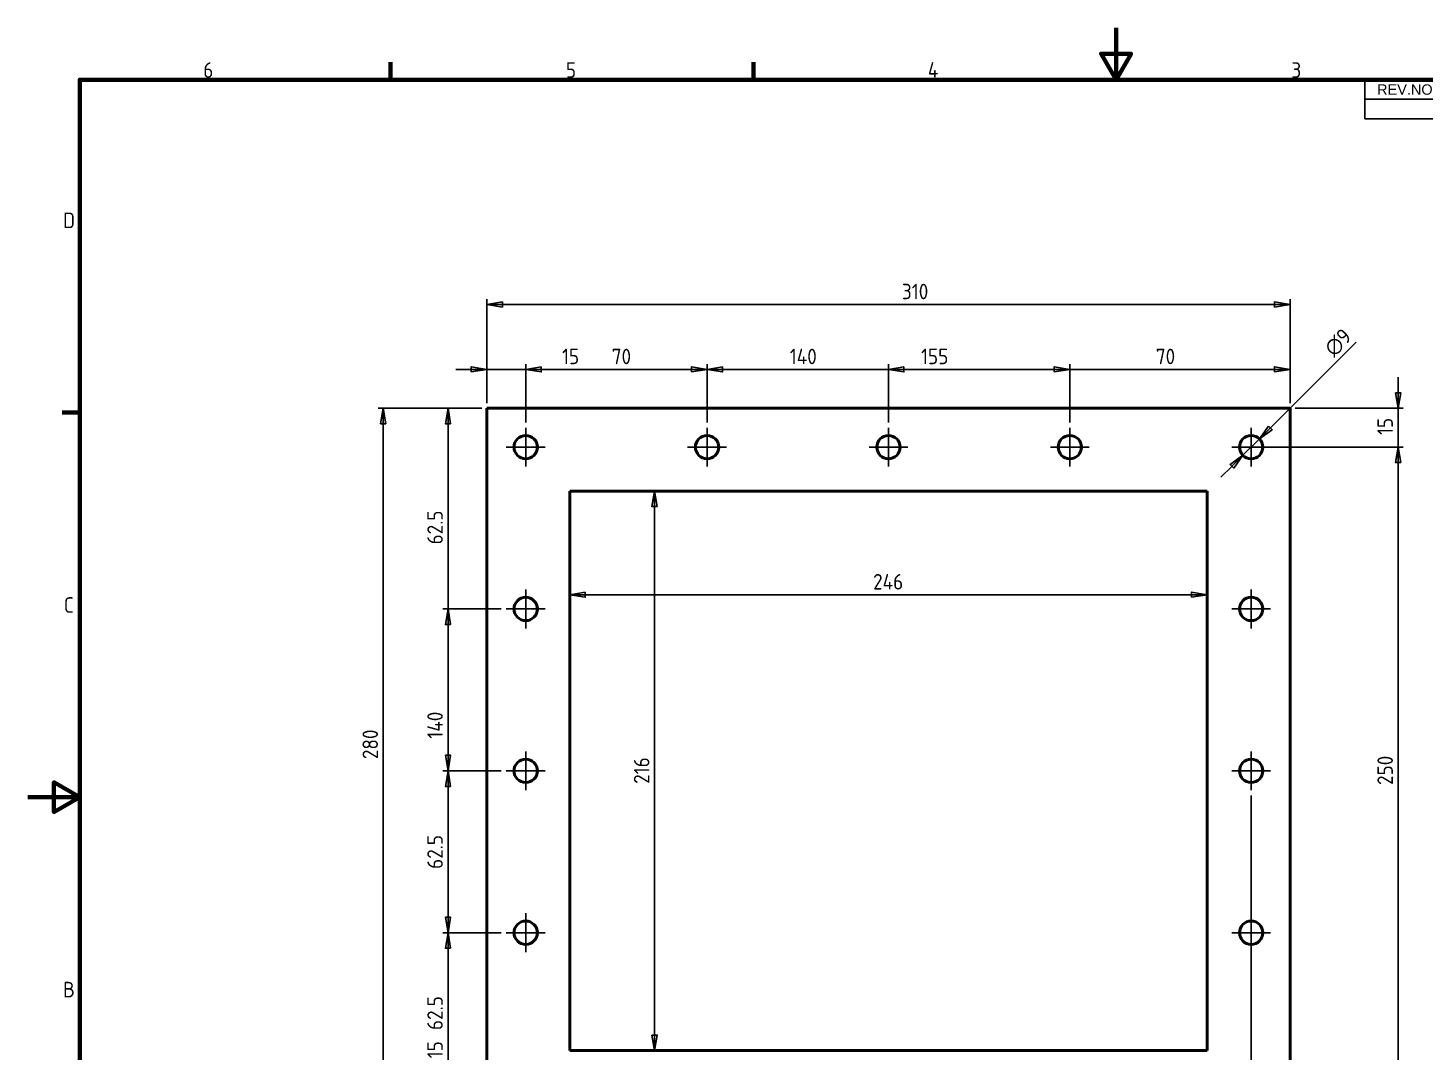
# Model space of a CAD drawing. Header units: millimetres. Extents: x 0 to 840, y 0 to 594.
# Drawn here: x 0 to 539, y 199 to 594 of the extents above; entities that cross this region are included whole.
import ezdxf

# ---------------------------------------------------------------- set-up
doc = ezdxf.new("R2010")
doc.units = ezdxf.units.MM
doc.header["$LTSCALE"] = 2
doc.linetypes.add('CHAIN', pattern=[0.7087, 0.4724, -0.0591, 0.1181, -0.0591])
doc.layers.get('0').update_dxf_attribs({"lineweight": 25})
for name, color, linetype, lineweight in [('가시적인 것(ISO)', 7, 'Continuous', 50), ('경계(ISO)', 7, 'Continuous', 70), ('기호(ISO)', 7, 'Continuous', 25), ('치수(ISO)', 7, 'Continuous', 25)]:
    doc.layers.add(name, color=color, linetype=linetype, lineweight=lineweight)
doc.layers.add('중심 표식(ISO)', color=1, linetype='Continuous', lineweight=25, true_color=0xff0000)
doc.styles.add('ISO ProportionalPSTEK', font='isocp.shx')
doc.styles.add('주 문자 (JIS)', font='arial.ttf')
doc.dimstyles.new('PSTEK', dxfattribs={"dimscale": 2, "dimtxt": 3, "dimasz": 3, "dimexe": 1, "dimexo": 1, "dimgap": 1, "dimtad": 1, "dimrnd": 1e-08, "dimdsep": 46, "dimtxsty": 'ISO ProportionalPSTEK', "dimblk": 'Filled-1', "dimcen": 0.09, "dimdle": 10, "dimclrd": 3, "dimclre": 3, "dimclrt": 1, "dimadec": 1, "dimazin": 2, "dimtfac": 1, "dimtmove": 0, "dimatfit": 3, "dimfxl": 1, "dimtolj": 1, "dimlwd": -1, "dimlwe": -1, "dimarcsym": 0})

# ---------------------------------------------------------------- blocks, each defined once
blk = doc.blocks.new('경계 Default Border')
at = {"layer": '경계(ISO)'}
for p, q in [((70, 287), (70, 290.4)), ((140, 287), (140, 290.4)), ((10, 222.75), (6.6, 222.75))]:
    blk.add_line(p, q, dxfattribs=at)
at = {"layer": '경계(ISO)', "flags": 128}
for points in [[(210, 297), (210, 287), (207.11, 292), (212.89, 292), (210, 287)], [(10, 10), (10, 287), (410, 287), (410, 10), (10, 10)], [(0, 148.5), (10, 148.5), (5, 151.39), (5, 145.61), (10, 148.5)]]:
    blk.add_lwpolyline(points, dxfattribs=at)
at = {"layer": '경계(ISO)', "color": 1, "true_color": 0xff0000, "char_height": 3, "attachment_point": 7, "style": 'ISO ProportionalPSTEK'}
for s, insert in [('6', (33.83, 287.37)), ('5', (103.83, 287.37)), ('4', (173.67, 287.4)), ('3', (243.83, 287.37)), ('D', (6.77, 258.35)), ('C', (6.93, 184.1)), ('B', (6.77, 109.85))]:
    blk.add_mtext(s, dxfattribs=dict(at, insert=insert))
blk = doc.blocks.new('리비전 내역')
at = {"layer": '기호(ISO)'}
for p, q in [((258, 287), (410, 287)), ((258, 287), (258, 283.22)), ((273, 287), (273, 283.22)), ((288, 287), (288, 283.22)), ((365, 287), (365, 283.22)), ((380, 287), (380, 283.22)), ((395, 287), (395, 283.22)), ((410, 287), (410, 283.22)), ((258, 283.22), (410, 283.22)), ((258, 283.22), (258, 279.44)), ((273, 283.22), (273, 279.44)), ((288, 283.22), (288, 279.44)), ((365, 283.22), (365, 279.44)), ((380, 283.22), (380, 279.44)), ((395, 283.22), (395, 279.44)), ((410, 283.22), (410, 279.44)), ((258, 279.44), (410, 279.44))]:
    blk.add_line(p, q, dxfattribs=at)
at = {"layer": '기호(ISO)', "color": 7, "char_height": 2, "attachment_point": 7, "style": '주 문자 (JIS)'}
for s, insert in [('REV.NO', (260.37, 284.08)), ('DATE', (277, 284.11)), ('DESCRIPTION OF REVISION', (307.78, 284.08)), ('DRA.BY', (367.52, 284.11)), ('CH.BY', (383.38, 284.08)), ('APP.BY', (397.45, 284.11))]:
    blk.add_mtext(s, dxfattribs=dict(at, insert=insert))
blk = doc.blocks.new('Filled-1')
at = {"color": 0}
for p, q in [((0, 0), (-1, 0.167)), ((-1, 0.167), (-1, -0.167)), ((-1, 0), (0, 0)), ((-1, -0.167), (0, 0))]:
    blk.add_line(p, q, dxfattribs=at)
at = {"color": 0, "flags": 128}
blk.add_lwpolyline([(-1, -0.167), (0, 0), (-1, 0.167), (-1, -0.167)], dxfattribs=at)
at = {"color": 0}
blk.add_solid([(-1, -0.167), (0, 0), (-1, 0.167), (-1, -0.167)], dxfattribs=at)
blk = doc.blocks.new('*D14')
at = {"layer": 'Defpoints', "color": 0, "transparency": 16777216}
for p in [(192.13, 462.16), (177.13, 447.16), (192.13, 439.66)]:
    blk.add_point(p, dxfattribs=at)
at = {"layer": '치수(ISO)', "color": 3, "transparency": 16777216}
for p, q in [((177.13, 449.16), (177.13, 464.16)), ((192.13, 441.66), (192.13, 464.16)), ((171.13, 462.16), (165.13, 462.16)), ((177.13, 462.16), (192.13, 462.16)), ((198.13, 462.16), (213.78, 462.16))]:
    blk.add_line(p, q, dxfattribs=at)
at = {"layer": '치수(ISO)', "color": 3, "transparency": 16777216, "xscale": 6, "yscale": 6, "zscale": 6}
blk.add_blockref('Filled-1', (177.13, 462.16), dxfattribs=at)
at = {"layer": '치수(ISO)', "color": 3, "transparency": 16777216, "xscale": 6, "yscale": 6, "zscale": 6, "rotation": 180}
blk.add_blockref('Filled-1', (192.13, 462.16), dxfattribs=at)
at = {"layer": '치수(ISO)', "color": 1, "transparency": 16777216, "insert": (206.13, 470.16), "char_height": 6, "attachment_point": 1, "style": 'ISO ProportionalPSTEK'}
blk.add_mtext('\\A1;15', dxfattribs=at)
blk = doc.blocks.new('*D15')
at = {"layer": 'Defpoints', "color": 0, "transparency": 16777216}
for p in [(262.13, 462.16), (192.13, 439.66), (262.13, 439.66)]:
    blk.add_point(p, dxfattribs=at)
at = {"layer": '치수(ISO)', "color": 3, "transparency": 16777216}
for p, q in [((192.13, 441.66), (192.13, 464.16)), ((262.13, 441.66), (262.13, 464.16)), ((198.13, 462.16), (256.13, 462.16))]:
    blk.add_line(p, q, dxfattribs=at)
at = {"layer": '치수(ISO)', "color": 3, "transparency": 16777216, "xscale": 6, "yscale": 6, "zscale": 6, "rotation": 180}
blk.add_blockref('Filled-1', (192.13, 462.16), dxfattribs=at)
at = {"layer": '치수(ISO)', "color": 3, "transparency": 16777216, "xscale": 6, "yscale": 6, "zscale": 6}
blk.add_blockref('Filled-1', (262.13, 462.16), dxfattribs=at)
at = {"layer": '치수(ISO)', "color": 1, "transparency": 16777216, "insert": (225.33, 470.16), "char_height": 6, "attachment_point": 1, "style": 'ISO ProportionalPSTEK'}
blk.add_mtext('\\A1;70', dxfattribs=at)
blk = doc.blocks.new('*D16')
at = {"layer": 'Defpoints', "color": 0, "transparency": 16777216}
for p in [(402.13, 462.16), (262.13, 439.66), (402.13, 439.66)]:
    blk.add_point(p, dxfattribs=at)
at = {"layer": '치수(ISO)', "color": 3, "transparency": 16777216}
for p, q in [((262.13, 441.66), (262.13, 464.16)), ((402.13, 441.66), (402.13, 464.16)), ((268.13, 462.16), (396.13, 462.16))]:
    blk.add_line(p, q, dxfattribs=at)
at = {"layer": '치수(ISO)', "color": 3, "transparency": 16777216, "xscale": 6, "yscale": 6, "zscale": 6, "rotation": 180}
blk.add_blockref('Filled-1', (262.13, 462.16), dxfattribs=at)
at = {"layer": '치수(ISO)', "color": 3, "transparency": 16777216, "xscale": 6, "yscale": 6, "zscale": 6}
blk.add_blockref('Filled-1', (402.13, 462.16), dxfattribs=at)
at = {"layer": '치수(ISO)', "color": 1, "transparency": 16777216, "insert": (294.03, 470.16), "char_height": 6, "attachment_point": 1, "style": 'ISO ProportionalPSTEK'}
blk.add_mtext('\\A1;140', dxfattribs=at)
blk = doc.blocks.new('*D17')
at = {"layer": 'Defpoints', "color": 0, "transparency": 16777216}
for p in [(332.13, 462.16), (332.13, 439.66), (402.13, 439.66)]:
    blk.add_point(p, dxfattribs=at)
at = {"layer": '치수(ISO)', "color": 3, "transparency": 16777216}
for p, q in [((332.13, 441.66), (332.13, 464.16)), ((402.13, 441.66), (402.13, 464.16)), ((338.13, 462.16), (396.13, 462.16)), ((402.13, 462.16), (443.93, 462.16))]:
    blk.add_line(p, q, dxfattribs=at)
at = {"layer": '치수(ISO)', "color": 3, "transparency": 16777216, "xscale": 6, "yscale": 6, "zscale": 6, "rotation": 180}
blk.add_blockref('Filled-1', (332.13, 462.16), dxfattribs=at)
at = {"layer": '치수(ISO)', "color": 3, "transparency": 16777216, "xscale": 6, "yscale": 6, "zscale": 6}
blk.add_blockref('Filled-1', (402.13, 462.16), dxfattribs=at)
at = {"layer": '치수(ISO)', "color": 1, "transparency": 16777216, "insert": (435.33, 470.16), "char_height": 6, "attachment_point": 1, "style": 'ISO ProportionalPSTEK'}
blk.add_mtext('\\A1;70', dxfattribs=at)
blk = doc.blocks.new('*D18')
at = {"layer": 'Defpoints', "color": 0, "transparency": 16777216}
for p in [(487.13, 462.16), (487.13, 447.16), (332.13, 439.66)]:
    blk.add_point(p, dxfattribs=at)
at = {"layer": '치수(ISO)', "color": 3, "transparency": 16777216}
for p, q in [((332.13, 441.66), (332.13, 464.16)), ((487.13, 449.16), (487.13, 464.16)), ((338.13, 462.16), (481.13, 462.16))]:
    blk.add_line(p, q, dxfattribs=at)
at = {"layer": '치수(ISO)', "color": 3, "transparency": 16777216, "xscale": 6, "yscale": 6, "zscale": 6, "rotation": 180}
blk.add_blockref('Filled-1', (332.13, 462.16), dxfattribs=at)
at = {"layer": '치수(ISO)', "color": 3, "transparency": 16777216, "xscale": 6, "yscale": 6, "zscale": 6}
blk.add_blockref('Filled-1', (487.13, 462.16), dxfattribs=at)
at = {"layer": '치수(ISO)', "color": 1, "transparency": 16777216, "insert": (344.7, 470.16), "char_height": 6, "attachment_point": 1, "style": 'ISO ProportionalPSTEK'}
blk.add_mtext('\\A1;155', dxfattribs=at)
blk = doc.blocks.new('*D19')
at = {"layer": 'Defpoints', "color": 0, "transparency": 16777216}
for p in [(209.13, 415.16), (455.13, 415.16), (455.13, 375.16)]:
    blk.add_point(p, dxfattribs=at)
at = {"layer": '치수(ISO)', "color": 3, "transparency": 16777216}
for p, q in [((209.13, 413.16), (209.13, 373.16)), ((455.13, 413.16), (455.13, 373.16)), ((215.13, 375.16), (449.13, 375.16))]:
    blk.add_line(p, q, dxfattribs=at)
at = {"layer": '치수(ISO)', "color": 3, "transparency": 16777216, "xscale": 6, "yscale": 6, "zscale": 6, "rotation": 180}
blk.add_blockref('Filled-1', (209.13, 375.16), dxfattribs=at)
at = {"layer": '치수(ISO)', "color": 3, "transparency": 16777216, "xscale": 6, "yscale": 6, "zscale": 6}
blk.add_blockref('Filled-1', (455.13, 375.16), dxfattribs=at)
at = {"layer": '치수(ISO)', "color": 1, "transparency": 16777216, "insert": (326.2, 383.16), "char_height": 6, "attachment_point": 1, "style": 'ISO ProportionalPSTEK'}
blk.add_mtext('\\A1;246', dxfattribs=at)
blk = doc.blocks.new('*D20')
at = {"layer": 'Defpoints', "color": 0, "transparency": 16777216}
for p in [(209.13, 415.16), (241.86, 415.16), (209.13, 199.16)]:
    blk.add_point(p, dxfattribs=at)
at = {"layer": '치수(ISO)', "color": 3, "transparency": 16777216}
for p, q in [((211.13, 415.16), (243.86, 415.16)), ((241.86, 205.16), (241.86, 409.16)), ((211.13, 199.16), (243.86, 199.16))]:
    blk.add_line(p, q, dxfattribs=at)
at = {"layer": '치수(ISO)', "color": 3, "transparency": 16777216, "xscale": 6, "yscale": 6, "zscale": 6}
for p, rotation in [((241.86, 415.16), 90), ((241.86, 199.16), 270)]:
    blk.add_blockref('Filled-1', p, dxfattribs=dict(at, rotation=rotation))
at = {"layer": '치수(ISO)', "color": 1, "transparency": 16777216, "insert": (233.86, 302.13), "char_height": 6, "attachment_point": 1, "rotation": 90, "style": 'ISO ProportionalPSTEK'}
blk.add_mtext('\\A1;216', dxfattribs=at)
blk = doc.blocks.new('*D21')
at = {"layer": 'Defpoints', "color": 0, "transparency": 16777216}
for p in [(162.13, 182.16), (184.63, 182.16), (177.13, 167.16)]:
    blk.add_point(p, dxfattribs=at)
at = {"layer": '치수(ISO)', "color": 3, "transparency": 16777216}
for p, q in [((162.13, 188.16), (162.13, 203.81)), ((182.63, 182.16), (160.13, 182.16)), ((162.13, 167.16), (162.13, 182.16)), ((175.13, 167.16), (160.13, 167.16)), ((162.13, 161.16), (162.13, 155.16))]:
    blk.add_line(p, q, dxfattribs=at)
at = {"layer": '치수(ISO)', "color": 3, "transparency": 16777216, "xscale": 6, "yscale": 6, "zscale": 6}
for p, rotation in [((162.13, 182.16), 270), ((162.13, 167.16), 90)]:
    blk.add_blockref('Filled-1', p, dxfattribs=dict(at, rotation=rotation))
at = {"layer": '치수(ISO)', "color": 1, "transparency": 16777216, "insert": (154.13, 196.16), "char_height": 6, "attachment_point": 1, "rotation": 90, "style": 'ISO ProportionalPSTEK'}
blk.add_mtext('\\A1;15', dxfattribs=at)
blk = doc.blocks.new('*D22')
at = {"layer": 'Defpoints', "color": 0, "transparency": 16777216}
for p in [(162.13, 244.66), (184.63, 244.66), (184.63, 182.16)]:
    blk.add_point(p, dxfattribs=at)
at = {"layer": '치수(ISO)', "color": 3, "transparency": 16777216}
for p, q in [((182.63, 244.66), (160.13, 244.66)), ((162.13, 188.16), (162.13, 238.66)), ((182.63, 182.16), (160.13, 182.16))]:
    blk.add_line(p, q, dxfattribs=at)
at = {"layer": '치수(ISO)', "color": 3, "transparency": 16777216, "xscale": 6, "yscale": 6, "zscale": 6}
for p, rotation in [((162.13, 244.66), 90), ((162.13, 182.16), 270)]:
    blk.add_blockref('Filled-1', p, dxfattribs=dict(at, rotation=rotation))
at = {"layer": '치수(ISO)', "color": 1, "transparency": 16777216, "insert": (154.13, 207.07), "char_height": 6, "attachment_point": 1, "rotation": 90, "style": 'ISO ProportionalPSTEK'}
blk.add_mtext('\\A1;62.5', dxfattribs=at)
blk = doc.blocks.new('*D23')
at = {"layer": 'Defpoints', "color": 0, "transparency": 16777216}
for p in [(184.63, 369.66), (162.13, 307.16), (184.63, 307.16)]:
    blk.add_point(p, dxfattribs=at)
at = {"layer": '치수(ISO)', "color": 3, "transparency": 16777216}
for p, q in [((162.13, 369.66), (162.13, 409.78)), ((182.63, 369.66), (160.13, 369.66)), ((162.13, 313.16), (162.13, 363.66)), ((182.63, 307.16), (160.13, 307.16))]:
    blk.add_line(p, q, dxfattribs=at)
at = {"layer": '치수(ISO)', "color": 3, "transparency": 16777216, "xscale": 6, "yscale": 6, "zscale": 6}
for p, rotation in [((162.13, 369.66), 90), ((162.13, 307.16), 270)]:
    blk.add_blockref('Filled-1', p, dxfattribs=dict(at, rotation=rotation))
at = {"layer": '치수(ISO)', "color": 1, "transparency": 16777216, "insert": (154.13, 394.57), "char_height": 6, "attachment_point": 1, "rotation": 90, "style": 'ISO ProportionalPSTEK'}
blk.add_mtext('\\A1;62.5', dxfattribs=at)
blk = doc.blocks.new('*D24')
at = {"layer": 'Defpoints', "color": 0, "transparency": 16777216}
for p in [(162.13, 447.16), (177.13, 447.16), (184.63, 307.16)]:
    blk.add_point(p, dxfattribs=at)
at = {"layer": '치수(ISO)', "color": 3, "transparency": 16777216}
for p, q in [((175.13, 447.16), (160.13, 447.16)), ((162.13, 313.16), (162.13, 441.16)), ((182.63, 307.16), (160.13, 307.16))]:
    blk.add_line(p, q, dxfattribs=at)
at = {"layer": '치수(ISO)', "color": 3, "transparency": 16777216, "xscale": 6, "yscale": 6, "zscale": 6}
for p, rotation in [((162.13, 447.16), 90), ((162.13, 307.16), 270)]:
    blk.add_blockref('Filled-1', p, dxfattribs=dict(at, rotation=rotation))
at = {"layer": '치수(ISO)', "color": 1, "transparency": 16777216, "insert": (154.13, 319.57), "char_height": 6, "attachment_point": 1, "rotation": 90, "style": 'ISO ProportionalPSTEK'}
blk.add_mtext('\\A1;140', dxfattribs=at)
blk = doc.blocks.new('*D25')
at = {"layer": 'Defpoints', "color": 0, "transparency": 16777216}
for p in [(177.13, 447.16), (137.13, 167.16), (177.13, 167.16)]:
    blk.add_point(p, dxfattribs=at)
at = {"layer": '치수(ISO)', "color": 3, "transparency": 16777216}
for p, q in [((175.13, 447.16), (135.13, 447.16)), ((137.13, 441.16), (137.13, 173.16)), ((175.13, 167.16), (135.13, 167.16))]:
    blk.add_line(p, q, dxfattribs=at)
at = {"layer": '치수(ISO)', "color": 3, "transparency": 16777216, "xscale": 6, "yscale": 6, "zscale": 6}
for p, rotation in [((137.13, 447.16), 90), ((137.13, 167.16), 270)]:
    blk.add_blockref('Filled-1', p, dxfattribs=dict(at, rotation=rotation))
at = {"layer": '치수(ISO)', "color": 1, "transparency": 16777216, "insert": (129.13, 311.68), "char_height": 6, "attachment_point": 1, "rotation": 90, "style": 'ISO ProportionalPSTEK'}
blk.add_mtext('\\A1;280', dxfattribs=at)
blk = doc.blocks.new('*D26')
at = {"layer": 'Defpoints', "color": 0, "transparency": 16777216}
for p in [(177.13, 487.23), (177.13, 447.16), (487.13, 447.16)]:
    blk.add_point(p, dxfattribs=at)
at = {"layer": '치수(ISO)', "color": 3, "transparency": 16777216}
for p, q in [((177.13, 449.16), (177.13, 489.23)), ((481.13, 487.23), (183.13, 487.23)), ((487.13, 449.16), (487.13, 489.23))]:
    blk.add_line(p, q, dxfattribs=at)
at = {"layer": '치수(ISO)', "color": 3, "transparency": 16777216, "xscale": 6, "yscale": 6, "zscale": 6, "rotation": 180}
blk.add_blockref('Filled-1', (177.13, 487.23), dxfattribs=at)
at = {"layer": '치수(ISO)', "color": 3, "transparency": 16777216, "xscale": 6, "yscale": 6, "zscale": 6}
blk.add_blockref('Filled-1', (487.13, 487.23), dxfattribs=at)
at = {"layer": '치수(ISO)', "color": 1, "transparency": 16777216, "insert": (337.33, 495.23), "char_height": 6, "attachment_point": 1, "style": 'ISO ProportionalPSTEK'}
blk.add_mtext('\\A1;310', dxfattribs=at)
blk = doc.blocks.new('*D28')
at = {"layer": 'Defpoints', "color": 0, "transparency": 16777216}
for p in [(472.13, 299.66), (192.13, 174.66), (472.13, 138.74)]:
    blk.add_point(p, dxfattribs=at)
at = {"layer": '치수(ISO)', "color": 3, "transparency": 16777216}
for p, q in [((472.13, 297.66), (472.13, 136.74)), ((192.13, 172.66), (192.13, 136.74)), ((198.13, 138.74), (466.13, 138.74))]:
    blk.add_line(p, q, dxfattribs=at)
at = {"layer": '치수(ISO)', "color": 3, "transparency": 16777216, "xscale": 6, "yscale": 6, "zscale": 6, "rotation": 180}
blk.add_blockref('Filled-1', (192.13, 138.74), dxfattribs=at)
at = {"layer": '치수(ISO)', "color": 3, "transparency": 16777216, "xscale": 6, "yscale": 6, "zscale": 6}
blk.add_blockref('Filled-1', (472.13, 138.74), dxfattribs=at)
at = {"layer": '치수(ISO)', "color": 1, "transparency": 16777216, "insert": (321.67, 146.74), "char_height": 6, "attachment_point": 1, "style": 'ISO ProportionalPSTEK'}
blk.add_mtext('\\A1;280', dxfattribs=at)
blk = doc.blocks.new('*D30')
at = {"layer": 'Defpoints', "color": 0, "transparency": 16777216}
for p in [(476.63, 432.16), (528.84, 432.16), (479.63, 182.16)]:
    blk.add_point(p, dxfattribs=at)
at = {"layer": '치수(ISO)', "color": 3, "transparency": 16777216}
for p, q in [((478.63, 432.16), (530.84, 432.16)), ((528.84, 188.16), (528.84, 426.16)), ((481.63, 182.16), (530.84, 182.16))]:
    blk.add_line(p, q, dxfattribs=at)
at = {"layer": '치수(ISO)', "color": 3, "transparency": 16777216, "xscale": 6, "yscale": 6, "zscale": 6}
for p, rotation in [((528.84, 432.16), 90), ((528.84, 182.16), 270)]:
    blk.add_blockref('Filled-1', p, dxfattribs=dict(at, rotation=rotation))
at = {"layer": '치수(ISO)', "color": 1, "transparency": 16777216, "insert": (520.84, 301.7), "char_height": 6, "attachment_point": 1, "rotation": 90, "style": 'ISO ProportionalPSTEK'}
blk.add_mtext('\\A1;250', dxfattribs=at)
blk = doc.blocks.new('*D32')
at = {"layer": 'Defpoints', "color": 0, "transparency": 16777216}
for p in [(487.13, 447.16), (528.84, 447.16), (479.63, 432.16)]:
    blk.add_point(p, dxfattribs=at)
at = {"layer": '치수(ISO)', "color": 3, "transparency": 16777216}
for p, q in [((528.84, 453.16), (528.84, 459.16)), ((489.13, 447.16), (530.84, 447.16)), ((528.84, 432.16), (528.84, 447.16)), ((481.63, 432.16), (530.84, 432.16)), ((528.84, 426.16), (528.84, 420.16))]:
    blk.add_line(p, q, dxfattribs=at)
at = {"layer": '치수(ISO)', "color": 3, "transparency": 16777216, "xscale": 6, "yscale": 6, "zscale": 6}
for p, rotation in [((528.84, 447.16), 270), ((528.84, 432.16), 90)]:
    blk.add_blockref('Filled-1', p, dxfattribs=dict(at, rotation=rotation))
at = {"layer": '치수(ISO)', "color": 1, "transparency": 16777216, "insert": (520.84, 436.83), "char_height": 6, "attachment_point": 1, "rotation": 90, "style": 'ISO ProportionalPSTEK'}
blk.add_mtext('\\A1;15', dxfattribs=at)
blk = doc.blocks.new('*D33')
at = {"layer": 'Defpoints', "color": 0, "transparency": 16777216}
for p in [(184.63, 307.16), (162.13, 244.66), (184.63, 244.66)]:
    blk.add_point(p, dxfattribs=at)
at = {"layer": '치수(ISO)', "color": 3, "transparency": 16777216}
for p, q in [((182.63, 307.16), (160.13, 307.16)), ((162.13, 301.16), (162.13, 250.66)), ((182.63, 244.66), (160.13, 244.66))]:
    blk.add_line(p, q, dxfattribs=at)
at = {"layer": '치수(ISO)', "color": 3, "transparency": 16777216, "xscale": 6, "yscale": 6, "zscale": 6}
for p, rotation in [((162.13, 307.16), 90), ((162.13, 244.66), 270)]:
    blk.add_blockref('Filled-1', p, dxfattribs=dict(at, rotation=rotation))
at = {"layer": '치수(ISO)', "color": 1, "transparency": 16777216, "insert": (154.13, 269.3), "char_height": 6, "attachment_point": 1, "rotation": 90, "style": 'ISO ProportionalPSTEK'}
blk.add_mtext('\\A1;62.5', dxfattribs=at)
blk = doc.blocks.new('*D34')
at = {"layer": 'Defpoints', "color": 0, "transparency": 16777216}
for p in [(475.31, 435.34), (468.95, 428.98)]:
    blk.add_point(p, dxfattribs=at)
at = {"layer": '치수(ISO)', "color": 3, "transparency": 16777216}
for p, q in [((479.55, 439.58), (512.59, 472.62)), ((468.95, 428.98), (475.31, 435.34)), ((464.7, 424.73), (460.46, 420.49))]:
    blk.add_line(p, q, dxfattribs=at)
at = {"layer": '치수(ISO)', "color": 3, "transparency": 16777216, "xscale": 6, "yscale": 6, "zscale": 6}
for p, rotation in [((475.31, 435.34), 224.9999999999918), ((468.95, 428.98), 44.99999999999184)]:
    blk.add_blockref('Filled-1', p, dxfattribs=dict(at, rotation=rotation))
at = {"layer": '치수(ISO)', "color": 1, "transparency": 16777216, "insert": (499.7, 471.05), "char_height": 6, "attachment_point": 1, "rotation": 45, "style": 'ISO ProportionalPSTEK'}
blk.add_mtext('\\A1;∅9', dxfattribs=at)

msp = doc.modelspace()

# ---------------------------------------------------------------- linework, layer by layer
at = {"layer": '가시적인 것(ISO)'}
for p, q in [((177.1284, 447.1572), (177.1284, 167.1572)), ((487.1284, 447.1572), (177.1284, 447.1572)), ((487.1284, 167.1572), (487.1284, 447.1572)), ((209.1284, 199.1572), (209.1284, 415.1572)), ((209.1284, 415.1572), (455.1284, 415.1572)), ((455.1284, 415.1572), (455.1284, 199.1572)), ((455.1284, 199.1572), (209.1284, 199.1572))]:
    msp.add_line(p, q, dxfattribs=at)
for centre in [(192.1284, 432.1572), (262.1284, 432.1572), (332.1284, 432.1572), (402.1284, 432.1572), (472.1284, 432.1572), (192.1284, 369.6572), (472.1284, 369.6572), (192.1284, 307.1572), (472.1284, 307.1572), (192.1284, 244.6572), (472.1284, 244.6572)]:
    msp.add_circle(centre, 4.5, dxfattribs=at)
at = {"layer": '중심 표식(ISO)', "linetype": 'CHAIN'}
for p, q in [((192.1284, 439.6572), (192.1284, 424.6572)), ((262.1284, 439.6572), (262.1284, 424.6572)), ((332.1284, 439.6572), (332.1284, 424.6572)), ((402.1284, 439.6572), (402.1284, 424.6572)), ((472.1284, 439.6572), (472.1284, 424.6572)), ((199.6284, 432.1572), (184.6284, 432.1572)), ((269.6284, 432.1572), (254.6284, 432.1572)), ((339.6284, 432.1572), (324.6284, 432.1572)), ((409.6284, 432.1572), (394.6284, 432.1572)), ((479.6284, 432.1572), (464.6284, 432.1572)), ((192.1284, 377.1572), (192.1284, 362.1572)), ((472.1284, 377.1572), (472.1284, 362.1572)), ((199.6284, 369.6572), (184.6284, 369.6572)), ((479.6284, 369.6572), (464.6284, 369.6572)), ((192.1284, 314.6572), (192.1284, 299.6572)), ((472.1284, 314.6572), (472.1284, 299.6572)), ((199.6284, 307.1572), (184.6284, 307.1572)), ((479.6284, 307.1572), (464.6284, 307.1572)), ((192.1284, 252.1572), (192.1284, 237.1572)), ((472.1284, 252.1572), (472.1284, 237.1572)), ((199.6284, 244.6572), (184.6284, 244.6572)), ((479.6284, 244.6572), (464.6284, 244.6572))]:
    msp.add_line(p, q, dxfattribs=at)

# ---------------------------------------------------------------- block references
at = {"xscale": 2, "yscale": 2, "zscale": 2}
msp.add_blockref('경계 Default Border', (0, 0), dxfattribs=at)
at = {"layer": '기호(ISO)', "xscale": 2, "yscale": 2, "zscale": 2}
msp.add_blockref('리비전 내역', (0, 0), dxfattribs=at)

# ---------------------------------------------------------------- dimensions: what is measured, and where the dimension line sits
at = {"layer": '치수(ISO)', "color": 3, "true_color": 0x00ff00}
for base, p1, p2, angle, override, picture, middle in [((177.1284, 487.2274), (487.1284, 447.1572), (177.1284, 447.1572), 180, {"dimdec": 2, "dimtp": 0, "dimtm": 0, "dimtdec": 2, "dimtofl": 0, "dimatfit": 1}, '*D26', (342.1284, 487.2274)), ((192.1284, 462.1572), (177.1284, 447.1572), (192.1284, 439.6572), 180, {"dimdec": 2, "dimblk2": 'Filled-1', "dimsah": 1, "dimtp": 0, "dimtm": 0, "dimtdec": 2, "dimtofl": 1, "dimatfit": 1}, '*D14', (208.9527, 462.1572)), ((262.1284, 462.1572), (192.1284, 439.6572), (262.1284, 439.6572), 180, {"dimdec": 2, "dimblk1": 'Filled-1', "dimblk2": 'Filled-1', "dimsah": 1, "dimtp": 0, "dimtm": 0, "dimtdec": 2, "dimtofl": 0, "dimatfit": 1}, '*D15', (228.6284, 462.1572)), ((402.1284, 462.1572), (262.1284, 439.6572), (402.1284, 439.6572), 180, {"dimdec": 2, "dimblk1": 'Filled-1', "dimblk2": 'Filled-1', "dimsah": 1, "dimtp": 0, "dimtm": 0, "dimtdec": 2, "dimtofl": 0, "dimatfit": 1}, '*D16', (299.1284, 462.1572)), ((332.1284, 462.1572), (402.1284, 439.6572), (332.1284, 439.6572), 180, {"dimdec": 2, "dimblk1": 'Filled-1', "dimblk2": 'Filled-1', "dimsah": 1, "dimtp": 0, "dimtm": 0, "dimtdec": 2, "dimtofl": 0, "dimatfit": 2}, '*D17', (438.6284, 462.1572)), ((487.1284, 462.1572), (332.1284, 439.6572), (487.1284, 447.1572), 180, {"dimdec": 2, "dimblk1": 'Filled-1', "dimsah": 1, "dimtp": 0, "dimtm": 0, "dimtdec": 2, "dimtofl": 0, "dimatfit": 1}, '*D18', (349.6284, 462.1572)), ((528.8429, 447.1572), (479.6284, 432.1572), (487.1284, 447.1572), 90, {"dimdec": 2, "dimtp": 0, "dimtm": 0, "dimtdec": 2, "dimtofl": 1, "dimatfit": 1}, '*D32', (528.8429, 439.6572)), ((137.1284, 167.1572), (177.1284, 447.1572), (177.1284, 167.1572), 90, {"dimdec": 2, "dimtp": 0, "dimtm": 0, "dimtdec": 2, "dimtofl": 0, "dimatfit": 1}, '*D25', (137.1284, 317.1572)), ((162.1284, 447.1572), (184.6284, 307.1572), (177.1284, 447.1572), 90, {"dimdec": 2, "dimblk1": 'Filled-1', "dimsah": 1, "dimtp": 0, "dimtm": 0, "dimtdec": 2, "dimtofl": 0, "dimatfit": 1}, '*D24', (162.1284, 324.6772)), ((528.8429, 432.1572), (479.6284, 182.1572), (476.6284, 432.1572), 90, {"dimdec": 2, "dimblk1": 'Filled-1', "dimblk2": 'Filled-1', "dimsah": 1, "dimtp": 0, "dimtm": 0, "dimtdec": 2, "dimtofl": 0, "dimatfit": 1}, '*D30', (528.8429, 307.1772)), ((162.1284, 307.1572), (184.6284, 369.6572), (184.6284, 307.1572), 90, {"dimdec": 2, "dimblk1": 'Filled-1', "dimblk2": 'Filled-1', "dimsah": 1, "dimtp": 0, "dimtm": 0, "dimtdec": 2, "dimtofl": 0, "dimatfit": 2}, '*D23', (162.1284, 401.1772)), ((455.1284, 375.1572), (209.1284, 415.1572), (455.1284, 415.1572), 180, {"dimdec": 2, "dimtp": 0, "dimtm": 0, "dimtdec": 2, "dimtofl": 0, "dimatfit": 1}, '*D19', (332.1284, 375.1572)), ((241.8627, 415.1572), (209.1284, 199.1572), (209.1284, 415.1572), 90, {"dimdec": 2, "dimtp": 0, "dimtm": 0, "dimtdec": 2, "dimtofl": 0, "dimatfit": 1}, '*D20', (241.8627, 307.1572)), ((162.1284, 244.6572), (184.6284, 307.1572), (184.6284, 244.6572), 90, {"dimdec": 2, "dimtp": 0, "dimtm": 0, "dimtdec": 2, "dimtofl": 0, "dimatfit": 1}, '*D33', (162.1284, 275.9072)), ((472.1284, 138.7384), (192.1284, 174.6572), (472.1284, 299.6572), 180, {"dimdec": 2, "dimblk1": 'Filled-1', "dimblk2": 'Filled-1', "dimsah": 1, "dimtp": 0, "dimtm": 0, "dimtdec": 2, "dimtofl": 0, "dimatfit": 1}, '*D28', (327.1484, 138.7384)), ((162.1284, 244.6572), (184.6284, 182.1572), (184.6284, 244.6572), 90, {"dimdec": 2, "dimblk1": 'Filled-1', "dimblk2": 'Filled-1', "dimsah": 1, "dimtp": 0, "dimtm": 0, "dimtdec": 2, "dimtofl": 0, "dimatfit": 1}, '*D22', (162.1284, 213.6772)), ((162.1284, 182.1572), (177.1284, 167.1572), (184.6284, 182.1572), 90, {"dimdec": 2, "dimblk2": 'Filled-1', "dimsah": 1, "dimtp": 0, "dimtm": 0, "dimtdec": 2, "dimtofl": 1, "dimatfit": 1}, '*D21', (162.1284, 198.9814))]:
    dim = msp.add_linear_dim(base=base, p1=p1, p2=p2, angle=angle, dimstyle='PSTEK', override=override, dxfattribs=at)
    dim.commit()
    dim.dimension.update_dxf_attribs({"geometry": picture, "text_midpoint": middle, "dimtype": 160})
dim = msp.add_diameter_dim_2p(p1=(468.9464, 428.9752), p2=(475.3104, 435.3391), dimstyle='PSTEK', override={"dimdec": 2, "dimlfac": 1, "dimtp": 0, "dimtm": 0, "dimtdec": 2, "dimatfit": 2}, dxfattribs=at)
dim.commit()
dim.dimension.update_dxf_attribs({"geometry": '*D34', "text_midpoint": (508.2691, 468.2979), "dimtype": 163})

doc.saveas('drawing.dxf')
